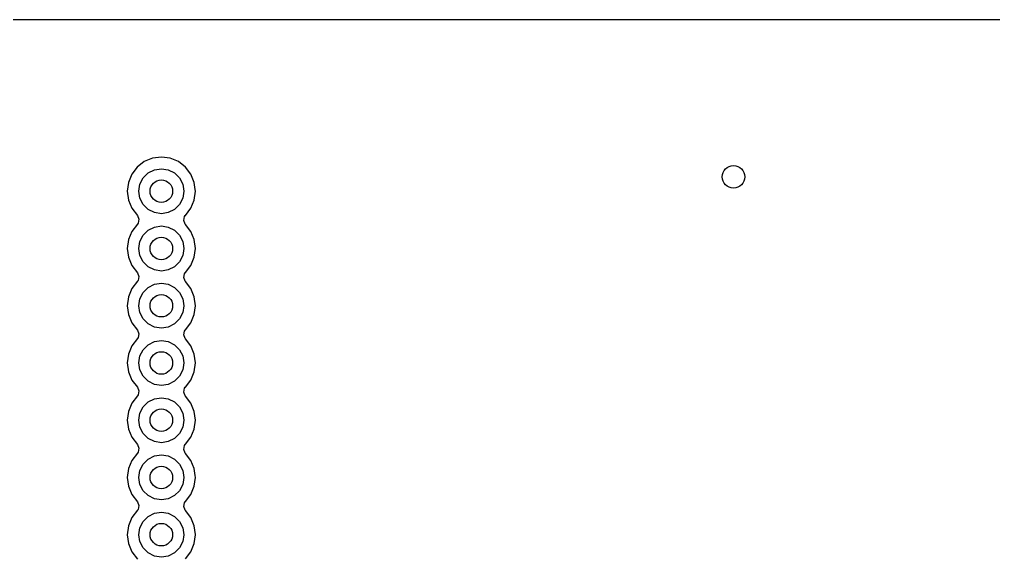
# Model space of a CAD drawing. Header units: millimetres. Extents: x -3894 to -3474, y -291 to 6.
# Drawn here: x -3809.63 to -3792.33, y -233.02 to -223.47 of the extents above; entities that cross this region are included whole.
import ezdxf

# ---------------------------------------------------------------- set-up
doc = ezdxf.new("R2010")
doc.units = ezdxf.units.MM
doc.layers.add('BLACK', color=7, linetype='Continuous')

msp = doc.modelspace()

# ---------------------------------------------------------------- linework, layer by layer
at = {"layer": 'BLACK', "linetype": 'Continuous'}
for p, q in [((-3811.786, -223.473), (-3781.098, -223.473)), ((-3807.409, -225.996), (-3807.534, -226.093)), ((-3807.263, -225.936), (-3807.409, -225.996)), ((-3807.106, -225.915), (-3807.263, -225.936)), ((-3807.263, -225.936), (-3807.263, -225.936)), ((-3806.949, -225.936), (-3807.106, -225.915)), ((-3807.106, -225.915), (-3807.106, -225.915)), ((-3806.803, -225.996), (-3806.949, -225.936)), ((-3806.949, -225.936), (-3806.949, -225.936)), ((-3806.678, -226.093), (-3806.803, -225.996)), ((-3807.63, -226.218), (-3807.691, -226.364)), ((-3807.534, -226.093), (-3807.63, -226.218)), ((-3807.429, -226.286), (-3807.341, -226.197)), ((-3807.341, -226.197), (-3807.229, -226.14)), ((-3807.229, -226.14), (-3807.106, -226.121)), ((-3807.106, -226.121), (-3806.982, -226.14)), ((-3806.982, -226.14), (-3806.871, -226.197)), ((-3806.871, -226.197), (-3806.782, -226.286)), ((-3806.581, -226.218), (-3806.678, -226.093)), ((-3806.521, -226.364), (-3806.581, -226.218)), ((-3807.691, -226.364), (-3807.712, -226.521)), ((-3807.691, -226.364), (-3807.691, -226.364)), ((-3807.506, -226.521), (-3807.486, -226.397)), ((-3807.486, -226.397), (-3807.429, -226.286)), ((-3806.782, -226.286), (-3806.725, -226.397)), ((-3806.725, -226.397), (-3806.706, -226.521)), ((-3806.504, -226.491), (-3806.521, -226.364)), ((-3806.521, -226.364), (-3806.521, -226.364)), ((-3807.712, -226.521), (-3807.712, -226.521)), ((-3807.712, -226.521), (-3807.691, -226.678)), ((-3807.486, -226.644), (-3807.506, -226.521)), ((-3806.706, -226.521), (-3806.725, -226.644)), ((-3806.521, -226.678), (-3806.5, -226.521)), ((-3806.5, -226.521), (-3806.504, -226.491)), ((-3807.691, -226.678), (-3807.691, -226.678)), ((-3807.691, -226.678), (-3807.63, -226.824)), ((-3807.429, -226.756), (-3807.486, -226.644)), ((-3807.341, -226.844), (-3807.429, -226.756)), ((-3806.782, -226.756), (-3806.871, -226.844)), ((-3806.725, -226.644), (-3806.782, -226.756)), ((-3806.581, -226.824), (-3806.521, -226.678)), ((-3807.63, -226.824), (-3807.531, -226.953)), ((-3807.229, -226.901), (-3807.341, -226.844)), ((-3807.106, -226.921), (-3807.229, -226.901)), ((-3806.982, -226.901), (-3807.106, -226.921)), ((-3806.871, -226.844), (-3806.982, -226.901)), ((-3806.678, -226.949), (-3806.581, -226.824)), ((-3807.531, -227.104), (-3807.63, -227.234)), ((-3807.531, -226.953), (-3807.506, -227.018)), ((-3807.52, -227.087), (-3807.531, -227.104)), ((-3807.506, -227.018), (-3807.52, -227.087)), ((-3806.706, -227.039), (-3806.692, -226.971)), ((-3806.681, -227.104), (-3806.706, -227.039)), ((-3806.692, -226.971), (-3806.681, -226.953)), ((-3806.681, -226.953), (-3806.678, -226.949)), ((-3806.678, -227.109), (-3806.681, -227.104)), ((-3806.678, -226.949), (-3806.678, -226.949)), ((-3807.63, -227.234), (-3807.691, -227.38)), ((-3807.429, -227.302), (-3807.341, -227.213)), ((-3807.341, -227.213), (-3807.229, -227.156)), ((-3807.229, -227.156), (-3807.106, -227.137)), ((-3807.106, -227.137), (-3806.982, -227.156)), ((-3806.982, -227.156), (-3806.871, -227.213)), ((-3806.871, -227.213), (-3806.782, -227.302)), ((-3806.581, -227.234), (-3806.678, -227.109)), ((-3806.678, -227.109), (-3806.678, -227.109)), ((-3806.521, -227.38), (-3806.581, -227.234)), ((-3807.691, -227.38), (-3807.712, -227.537)), ((-3807.691, -227.38), (-3807.691, -227.38)), ((-3807.506, -227.537), (-3807.486, -227.413)), ((-3807.486, -227.413), (-3807.429, -227.302)), ((-3806.782, -227.302), (-3806.725, -227.413)), ((-3806.725, -227.413), (-3806.706, -227.537)), ((-3806.5, -227.537), (-3806.521, -227.38)), ((-3807.712, -227.537), (-3807.712, -227.537)), ((-3807.712, -227.537), (-3807.691, -227.694)), ((-3807.486, -227.66), (-3807.506, -227.537)), ((-3806.706, -227.537), (-3806.725, -227.66)), ((-3806.521, -227.694), (-3806.5, -227.537)), ((-3807.691, -227.694), (-3807.691, -227.694)), ((-3807.691, -227.694), (-3807.63, -227.84)), ((-3807.429, -227.772), (-3807.486, -227.66)), ((-3807.341, -227.86), (-3807.429, -227.772)), ((-3806.782, -227.772), (-3806.871, -227.86)), ((-3806.725, -227.66), (-3806.782, -227.772)), ((-3806.581, -227.84), (-3806.521, -227.694)), ((-3807.63, -227.84), (-3807.531, -227.969)), ((-3807.531, -227.969), (-3807.506, -228.034)), ((-3807.229, -227.917), (-3807.341, -227.86)), ((-3807.106, -227.937), (-3807.229, -227.917)), ((-3806.982, -227.917), (-3807.106, -227.937)), ((-3806.871, -227.86), (-3806.982, -227.917)), ((-3806.692, -227.987), (-3806.681, -227.969)), ((-3806.681, -227.969), (-3806.678, -227.965)), ((-3806.678, -227.965), (-3806.581, -227.84)), ((-3806.678, -227.965), (-3806.678, -227.965)), ((-3807.531, -228.12), (-3807.63, -228.25)), ((-3807.52, -228.103), (-3807.531, -228.12)), ((-3807.506, -228.034), (-3807.52, -228.103)), ((-3806.706, -228.055), (-3806.692, -227.987)), ((-3806.681, -228.12), (-3806.706, -228.055)), ((-3806.678, -228.125), (-3806.681, -228.12)), ((-3806.581, -228.25), (-3806.678, -228.125)), ((-3806.678, -228.125), (-3806.678, -228.125)), ((-3807.63, -228.25), (-3807.691, -228.396)), ((-3807.486, -228.429), (-3807.429, -228.318)), ((-3807.429, -228.318), (-3807.341, -228.229)), ((-3807.341, -228.229), (-3807.229, -228.172)), ((-3807.229, -228.172), (-3807.106, -228.153)), ((-3807.106, -228.153), (-3806.982, -228.172)), ((-3806.982, -228.172), (-3806.871, -228.229)), ((-3806.871, -228.229), (-3806.782, -228.318)), ((-3806.782, -228.318), (-3806.725, -228.429)), ((-3806.521, -228.396), (-3806.581, -228.25)), ((-3807.691, -228.396), (-3807.712, -228.553)), ((-3807.691, -228.396), (-3807.691, -228.396)), ((-3807.506, -228.553), (-3807.486, -228.429)), ((-3806.725, -228.429), (-3806.706, -228.553)), ((-3806.5, -228.553), (-3806.521, -228.396)), ((-3807.712, -228.553), (-3807.712, -228.553)), ((-3807.712, -228.553), (-3807.691, -228.71)), ((-3807.486, -228.676), (-3807.506, -228.553)), ((-3806.706, -228.553), (-3806.725, -228.676)), ((-3806.521, -228.71), (-3806.5, -228.553)), ((-3807.691, -228.71), (-3807.691, -228.71)), ((-3807.691, -228.71), (-3807.63, -228.856)), ((-3807.429, -228.788), (-3807.486, -228.676)), ((-3807.341, -228.876), (-3807.429, -228.788)), ((-3806.782, -228.788), (-3806.871, -228.876)), ((-3806.725, -228.676), (-3806.782, -228.788)), ((-3806.581, -228.856), (-3806.521, -228.71)), ((-3807.63, -228.856), (-3807.531, -228.985)), ((-3807.531, -228.985), (-3807.506, -229.05)), ((-3807.229, -228.933), (-3807.341, -228.876)), ((-3807.106, -228.953), (-3807.229, -228.933)), ((-3806.982, -228.933), (-3807.106, -228.953)), ((-3806.871, -228.876), (-3806.982, -228.933)), ((-3806.706, -229.071), (-3806.692, -229.003)), ((-3806.692, -229.003), (-3806.681, -228.985)), ((-3806.681, -228.985), (-3806.678, -228.981)), ((-3806.678, -228.981), (-3806.581, -228.856)), ((-3806.678, -228.981), (-3806.678, -228.981)), ((-3807.531, -229.136), (-3807.63, -229.266)), ((-3807.52, -229.119), (-3807.531, -229.136)), ((-3807.506, -229.05), (-3807.52, -229.119)), ((-3807.229, -229.188), (-3807.106, -229.169)), ((-3807.106, -229.169), (-3806.982, -229.188)), ((-3806.681, -229.136), (-3806.706, -229.071)), ((-3806.678, -229.141), (-3806.681, -229.136)), ((-3806.581, -229.266), (-3806.678, -229.141)), ((-3806.678, -229.141), (-3806.678, -229.141)), ((-3807.63, -229.266), (-3807.691, -229.412)), ((-3807.486, -229.445), (-3807.429, -229.334)), ((-3807.429, -229.334), (-3807.341, -229.245)), ((-3807.341, -229.245), (-3807.229, -229.188)), ((-3806.982, -229.188), (-3806.871, -229.245)), ((-3806.871, -229.245), (-3806.782, -229.334)), ((-3806.782, -229.334), (-3806.725, -229.445)), ((-3806.521, -229.412), (-3806.581, -229.266)), ((-3807.691, -229.412), (-3807.712, -229.569)), ((-3807.691, -229.412), (-3807.691, -229.412)), ((-3807.506, -229.569), (-3807.486, -229.445)), ((-3806.725, -229.445), (-3806.706, -229.569)), ((-3806.5, -229.569), (-3806.521, -229.412)), ((-3807.712, -229.569), (-3807.712, -229.569)), ((-3807.712, -229.569), (-3807.691, -229.726)), ((-3807.486, -229.692), (-3807.506, -229.569)), ((-3807.429, -229.804), (-3807.486, -229.692)), ((-3806.725, -229.692), (-3806.782, -229.804)), ((-3806.706, -229.569), (-3806.725, -229.692)), ((-3806.521, -229.726), (-3806.5, -229.569)), ((-3807.691, -229.726), (-3807.691, -229.726)), ((-3807.691, -229.726), (-3807.63, -229.872)), ((-3807.63, -229.872), (-3807.531, -230.001)), ((-3807.341, -229.892), (-3807.429, -229.804)), ((-3806.782, -229.804), (-3806.871, -229.892)), ((-3806.678, -229.997), (-3806.581, -229.872)), ((-3806.581, -229.872), (-3806.521, -229.726)), ((-3807.531, -230.001), (-3807.506, -230.066)), ((-3807.229, -229.949), (-3807.341, -229.892)), ((-3807.106, -229.969), (-3807.229, -229.949)), ((-3806.982, -229.949), (-3807.106, -229.969)), ((-3806.871, -229.892), (-3806.982, -229.949)), ((-3806.706, -230.087), (-3806.692, -230.019)), ((-3806.692, -230.019), (-3806.681, -230.001)), ((-3806.681, -230.001), (-3806.678, -229.997)), ((-3806.678, -229.997), (-3806.678, -229.997)), ((-3807.531, -230.152), (-3807.63, -230.282)), ((-3807.52, -230.135), (-3807.531, -230.152)), ((-3807.506, -230.066), (-3807.52, -230.135)), ((-3807.341, -230.261), (-3807.229, -230.204)), ((-3807.229, -230.204), (-3807.106, -230.185)), ((-3807.106, -230.185), (-3806.982, -230.204)), ((-3806.982, -230.204), (-3806.871, -230.261)), ((-3806.681, -230.152), (-3806.706, -230.087)), ((-3806.678, -230.157), (-3806.681, -230.152)), ((-3806.581, -230.282), (-3806.678, -230.157)), ((-3806.678, -230.157), (-3806.678, -230.157)), ((-3807.63, -230.282), (-3807.691, -230.428)), ((-3807.486, -230.461), (-3807.429, -230.35)), ((-3807.429, -230.35), (-3807.341, -230.261)), ((-3806.871, -230.261), (-3806.782, -230.35)), ((-3806.782, -230.35), (-3806.725, -230.461)), ((-3806.521, -230.428), (-3806.581, -230.282)), ((-3807.691, -230.428), (-3807.712, -230.585)), ((-3807.691, -230.428), (-3807.691, -230.428)), ((-3807.506, -230.585), (-3807.486, -230.461)), ((-3806.725, -230.461), (-3806.706, -230.585)), ((-3806.5, -230.585), (-3806.521, -230.428)), ((-3807.712, -230.585), (-3807.712, -230.585)), ((-3807.712, -230.585), (-3807.691, -230.742)), ((-3807.486, -230.708), (-3807.506, -230.585)), ((-3807.429, -230.82), (-3807.486, -230.708)), ((-3806.725, -230.708), (-3806.782, -230.82)), ((-3806.706, -230.585), (-3806.725, -230.708)), ((-3806.521, -230.742), (-3806.5, -230.585)), ((-3807.691, -230.742), (-3807.691, -230.742)), ((-3807.691, -230.742), (-3807.63, -230.888)), ((-3807.63, -230.888), (-3807.531, -231.017)), ((-3807.341, -230.908), (-3807.429, -230.82)), ((-3807.229, -230.965), (-3807.341, -230.908)), ((-3806.871, -230.908), (-3806.982, -230.965)), ((-3806.782, -230.82), (-3806.871, -230.908)), ((-3806.678, -231.013), (-3806.581, -230.888)), ((-3806.581, -230.888), (-3806.521, -230.742)), ((-3807.531, -231.017), (-3807.506, -231.082)), ((-3807.506, -231.082), (-3807.52, -231.151)), ((-3807.106, -230.985), (-3807.229, -230.965)), ((-3806.982, -230.965), (-3807.106, -230.985)), ((-3806.706, -231.103), (-3806.692, -231.035)), ((-3806.692, -231.035), (-3806.681, -231.017)), ((-3806.681, -231.017), (-3806.678, -231.013)), ((-3806.678, -231.013), (-3806.678, -231.013)), ((-3807.531, -231.168), (-3807.63, -231.298)), ((-3807.52, -231.151), (-3807.531, -231.168)), ((-3807.341, -231.277), (-3807.229, -231.22)), ((-3807.229, -231.22), (-3807.106, -231.201)), ((-3807.106, -231.201), (-3806.982, -231.22)), ((-3806.982, -231.22), (-3806.871, -231.277)), ((-3806.681, -231.168), (-3806.706, -231.103)), ((-3806.678, -231.173), (-3806.681, -231.168)), ((-3806.581, -231.298), (-3806.678, -231.173)), ((-3806.678, -231.173), (-3806.678, -231.173)), ((-3807.63, -231.298), (-3807.691, -231.444)), ((-3807.486, -231.477), (-3807.429, -231.366)), ((-3807.429, -231.366), (-3807.341, -231.277)), ((-3806.871, -231.277), (-3806.782, -231.366)), ((-3806.782, -231.366), (-3806.725, -231.477)), ((-3806.521, -231.444), (-3806.581, -231.298)), ((-3807.691, -231.444), (-3807.712, -231.601)), ((-3807.712, -231.601), (-3807.712, -231.601)), ((-3807.712, -231.601), (-3807.691, -231.758)), ((-3807.691, -231.444), (-3807.691, -231.444)), ((-3807.506, -231.601), (-3807.486, -231.477)), ((-3807.486, -231.724), (-3807.506, -231.601)), ((-3806.725, -231.477), (-3806.706, -231.601)), ((-3806.706, -231.601), (-3806.725, -231.724)), ((-3806.505, -231.565), (-3806.521, -231.444)), ((-3806.521, -231.444), (-3806.521, -231.444)), ((-3806.521, -231.758), (-3806.5, -231.601)), ((-3806.5, -231.601), (-3806.505, -231.565)), ((-3807.691, -231.758), (-3807.691, -231.758)), ((-3807.691, -231.758), (-3807.63, -231.904)), ((-3807.429, -231.836), (-3807.486, -231.724)), ((-3806.725, -231.724), (-3806.782, -231.836)), ((-3806.581, -231.904), (-3806.521, -231.758)), ((-3807.63, -231.904), (-3807.531, -232.033)), ((-3807.341, -231.924), (-3807.429, -231.836)), ((-3807.229, -231.981), (-3807.341, -231.924)), ((-3806.871, -231.924), (-3806.982, -231.981)), ((-3806.782, -231.836), (-3806.871, -231.924)), ((-3806.678, -232.029), (-3806.581, -231.904)), ((-3807.531, -232.033), (-3807.506, -232.098)), ((-3807.506, -232.098), (-3807.52, -232.167)), ((-3807.106, -232.001), (-3807.229, -231.981)), ((-3806.982, -231.981), (-3807.106, -232.001)), ((-3806.706, -232.119), (-3806.692, -232.051)), ((-3806.681, -232.184), (-3806.706, -232.119)), ((-3806.692, -232.051), (-3806.681, -232.033)), ((-3806.681, -232.033), (-3806.678, -232.029)), ((-3806.678, -232.029), (-3806.678, -232.029)), ((-3807.531, -232.184), (-3807.63, -232.314)), ((-3807.52, -232.167), (-3807.531, -232.184)), ((-3807.429, -232.382), (-3807.341, -232.293)), ((-3807.341, -232.293), (-3807.229, -232.236)), ((-3807.229, -232.236), (-3807.106, -232.217)), ((-3807.106, -232.217), (-3806.982, -232.236)), ((-3806.982, -232.236), (-3806.871, -232.293)), ((-3806.871, -232.293), (-3806.782, -232.382)), ((-3806.678, -232.189), (-3806.681, -232.184)), ((-3806.581, -232.314), (-3806.678, -232.189)), ((-3806.678, -232.189), (-3806.678, -232.189)), ((-3807.691, -232.46), (-3807.712, -232.617)), ((-3807.63, -232.314), (-3807.691, -232.46)), ((-3807.691, -232.46), (-3807.691, -232.46)), ((-3807.486, -232.493), (-3807.429, -232.382)), ((-3806.782, -232.382), (-3806.725, -232.493)), ((-3806.521, -232.46), (-3806.581, -232.314)), ((-3806.5, -232.616), (-3806.521, -232.46)), ((-3806.521, -232.46), (-3806.521, -232.46)), ((-3807.712, -232.617), (-3807.712, -232.617)), ((-3807.712, -232.617), (-3807.691, -232.774)), ((-3807.506, -232.617), (-3807.486, -232.493)), ((-3807.486, -232.74), (-3807.506, -232.617)), ((-3806.725, -232.493), (-3806.706, -232.617)), ((-3806.706, -232.617), (-3806.725, -232.74)), ((-3806.521, -232.774), (-3806.5, -232.617)), ((-3806.5, -232.617), (-3806.5, -232.616)), ((-3807.691, -232.774), (-3807.691, -232.774)), ((-3807.691, -232.774), (-3807.63, -232.92)), ((-3807.429, -232.852), (-3807.486, -232.74)), ((-3806.725, -232.74), (-3806.782, -232.852)), ((-3806.581, -232.92), (-3806.521, -232.774)), ((-3807.63, -232.92), (-3807.531, -233.049)), ((-3807.341, -232.94), (-3807.429, -232.852)), ((-3807.229, -232.997), (-3807.341, -232.94)), ((-3806.871, -232.94), (-3806.982, -232.997)), ((-3806.782, -232.852), (-3806.871, -232.94)), ((-3806.678, -233.045), (-3806.581, -232.92)), ((-3807.106, -233.017), (-3807.229, -232.997)), ((-3806.982, -232.997), (-3807.106, -233.017))]:
    msp.add_line(p, q, dxfattribs=at)
at = {"layer": 'BLACK'}
for centre in [(-3796.946, -226.267), (-3807.106, -226.521), (-3807.106, -227.537), (-3807.106, -228.553), (-3807.106, -229.569), (-3807.106, -230.585), (-3807.106, -231.601), (-3807.106, -232.617)]:
    msp.add_circle(centre, 0.2, dxfattribs=at)

doc.saveas('drawing.dxf')
